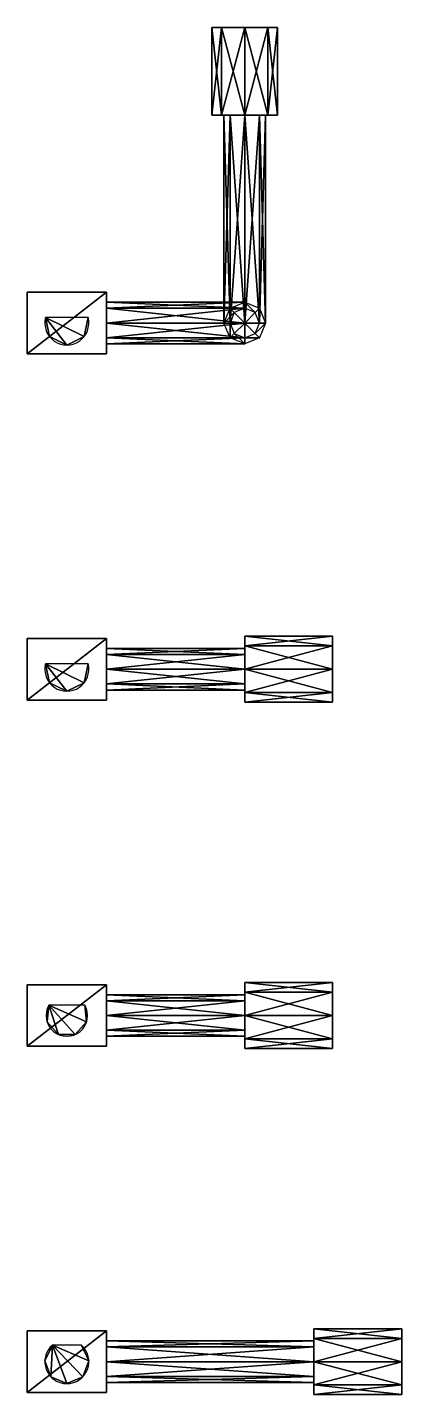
# Model space of a CAD drawing. Extents: x 0 to 254, y -5 to 200.
# Drawn here: x 200 to 254.1, y -4.8 to 192.7 of the extents above; entities that cross this region are included whole.
import ezdxf

# ---------------------------------------------------------------- set-up
doc = ezdxf.new("R2010")
doc.units = 0
doc.layers.get('0').update_dxf_attribs({"linetype": 'CONTINUOUS'})

msp = doc.modelspace()

# ---------------------------------------------------------------- linework, layer by layer
for p, q in [((208.791426, 150.785, 57), (202.638574, 150.785, 57)), ((208.791426, 100.785, 57), (202.638574, 100.785, 57)), ((208.313076, 51.5, 57), (203.116924, 51.5, 57)), ((207.810805, 2.385, 57), (203.619195, 2.385, 57))]:
    msp.add_line(p, q)
for points in [[(200, 145.555, 57), (211.43, 145.555, 57), (211.43, 154.445, 57), (200, 154.445, 57), (200, 145.555, 57)], [(200, 95.555, 57), (211.43, 95.555, 57), (211.43, 104.445, 57), (200, 104.445, 57), (200, 95.555, 57)], [(200, 45.555, 57), (211.43, 45.555, 57), (211.43, 54.445, 57), (200, 54.445, 57), (200, 45.555, 57)], [(200, -4.445, 57), (211.43, -4.445, 57), (211.43, 4.445, 57), (200, 4.445, 57), (200, -4.445, 57)]]:
    msp.add_polyline3d(points)
at = {"extrusion": (0, 1, 0)}
for centre, radius in [((-231.43, 60, 180), 4.7625), ((-231.43, 60, 150), 3)]:
    msp.add_circle(centre, radius, dxfattribs=at)
at = {"extrusion": (1, 0, 0)}
for centre, radius in [((150, 60, 211.43), 3), ((100, 60, 231.43), 4.7625), ((100, 60, 211.43), 3), ((50, 60, 231.43), 4.7625), ((50, 60, 211.43), 3), ((0, 60, 241.43), 4.7625), ((0, 60, 211.43), 3)]:
    msp.add_circle(centre, radius, dxfattribs=at)
for centre, radius, start, end in [((205.715, 150, 57), 3.175, 165.685508, 14.314492), ((205.715, 100, 57), 3.175, 165.685508, 14.314492), ((205.715, 50, 57), 3, 150, 30), ((205.715, 0, 57), 3.175, 131.307208, 48.692792)]:
    msp.add_arc(centre, radius, start, end)
for points in [[(228.062404, 180, 56.632404), (228.062404, 192.7, 56.632404), (226.6675, 180, 60)], [(226.6675, 180, 60), (228.062404, 192.7, 56.632404), (226.6675, 192.7, 60)], [(226.6675, 180, 60), (226.6675, 192.7, 60), (228.062404, 180, 63.367596)], [(228.062404, 180, 63.367596), (226.6675, 192.7, 60), (228.062404, 192.7, 63.367596)], [(236.1925, 192.7, 60), (228.062404, 192.7, 56.632404), (226.6675, 192.7, 60)], [(236.1925, 192.7, 60), (226.6675, 192.7, 60), (228.062404, 192.7, 63.367596)], [(231.43, 180, 55.2375), (231.43, 192.7, 55.2375), (228.062404, 180, 56.632404)], [(228.062404, 180, 56.632404), (231.43, 192.7, 55.2375), (228.062404, 192.7, 56.632404)], [(228.062404, 180, 63.367596), (228.062404, 192.7, 63.367596), (231.43, 180, 64.7625)], [(231.43, 180, 64.7625), (228.062404, 192.7, 63.367596), (231.43, 192.7, 64.7625)], [(236.1925, 192.7, 60), (231.43, 192.7, 55.2375), (228.062404, 192.7, 56.632404)], [(236.1925, 192.7, 60), (228.062404, 192.7, 63.367596), (231.43, 192.7, 64.7625)], [(234.797596, 180, 56.632404), (234.797596, 192.7, 56.632404), (231.43, 180, 55.2375)], [(231.43, 180, 55.2375), (234.797596, 192.7, 56.632404), (231.43, 192.7, 55.2375)], [(231.43, 180, 64.7625), (231.43, 192.7, 64.7625), (234.797596, 180, 63.367596)], [(234.797596, 180, 63.367596), (231.43, 192.7, 64.7625), (234.797596, 192.7, 63.367596)], [(236.1925, 192.7, 60), (234.797596, 192.7, 56.632404), (231.43, 192.7, 55.2375)], [(236.1925, 192.7, 60), (231.43, 192.7, 64.7625), (234.797596, 192.7, 63.367596)], [(236.1925, 180, 60), (236.1925, 192.7, 60), (234.797596, 180, 56.632404)], [(234.797596, 180, 56.632404), (236.1925, 192.7, 60), (234.797596, 192.7, 56.632404)], [(234.797596, 180, 63.367596), (234.797596, 192.7, 63.367596), (236.1925, 180, 60)], [(236.1925, 180, 60), (234.797596, 192.7, 63.367596), (236.1925, 192.7, 60)], [(236.1925, 192.7, 60), (234.797596, 192.7, 63.367596), (236.1925, 192.7, 60)], [(236.1925, 180, 60), (228.062404, 180, 56.632404), (226.6675, 180, 60)], [(236.1925, 180, 60), (226.6675, 180, 60), (228.062404, 180, 63.367596)], [(236.1925, 180, 60), (231.43, 180, 55.2375), (228.062404, 180, 56.632404)], [(236.1925, 180, 60), (228.062404, 180, 63.367596), (231.43, 180, 64.7625)], [(229.30868, 150, 57.87868), (229.30868, 180, 57.87868), (228.43, 150, 60)], [(228.43, 150, 60), (229.30868, 180, 57.87868), (228.43, 180, 60)], [(228.43, 150, 60), (228.43, 180, 60), (229.30868, 150, 62.12132)], [(229.30868, 150, 62.12132), (228.43, 180, 60), (229.30868, 180, 62.12132)], [(234.43, 180, 60), (229.30868, 180, 57.87868), (228.43, 180, 60)], [(234.43, 180, 60), (228.43, 180, 60), (229.30868, 180, 62.12132)], [(231.43, 150, 57), (231.43, 180, 57), (229.30868, 150, 57.87868)], [(229.30868, 150, 57.87868), (231.43, 180, 57), (229.30868, 180, 57.87868)], [(229.30868, 150, 62.12132), (229.30868, 180, 62.12132), (231.43, 150, 63)], [(231.43, 150, 63), (229.30868, 180, 62.12132), (231.43, 180, 63)], [(234.43, 180, 60), (231.43, 180, 57), (229.30868, 180, 57.87868)], [(234.43, 180, 60), (229.30868, 180, 62.12132), (231.43, 180, 63)], [(233.55132, 150, 57.87868), (233.55132, 180, 57.87868), (231.43, 150, 57)], [(231.43, 150, 57), (233.55132, 180, 57.87868), (231.43, 180, 57)], [(231.43, 150, 63), (231.43, 180, 63), (233.55132, 150, 62.12132)], [(233.55132, 150, 62.12132), (231.43, 180, 63), (233.55132, 180, 62.12132)], [(234.43, 180, 60), (233.55132, 180, 57.87868), (231.43, 180, 57)], [(234.43, 180, 60), (231.43, 180, 63), (233.55132, 180, 62.12132)], [(236.1925, 180, 60), (234.797596, 180, 56.632404), (231.43, 180, 55.2375)], [(236.1925, 180, 60), (231.43, 180, 64.7625), (234.797596, 180, 63.367596)], [(234.43, 150, 60), (234.43, 180, 60), (233.55132, 150, 57.87868)], [(233.55132, 150, 57.87868), (234.43, 180, 60), (233.55132, 180, 57.87868)], [(233.55132, 150, 62.12132), (233.55132, 180, 62.12132), (234.43, 150, 60)], [(234.43, 150, 60), (233.55132, 180, 62.12132), (234.43, 180, 60)], [(234.43, 180, 60), (233.55132, 180, 62.12132), (234.43, 180, 60)], [(236.1925, 180, 60), (234.797596, 180, 63.367596), (236.1925, 180, 60)], [(200, 145.555, 57), (211.43, 145.555, 57), (211.43, 154.445, 57)], [(200, 145.555, 57), (211.43, 154.445, 57), (200, 154.445, 57)], [(200, 145.555, 57), (200, 154.445, 57), (200, 145.555, 57)], [(211.43, 154.445, 57), (211.43, 154.445, 63), (200, 154.445, 57)], [(200, 154.445, 57), (211.43, 154.445, 63), (200, 154.445, 63)], [(200, 154.445, 57), (200, 154.445, 63), (200, 145.555, 57)], [(200, 145.555, 57), (200, 154.445, 63), (200, 145.555, 63)], [(200, 145.555, 63), (211.43, 145.555, 63), (211.43, 154.445, 63)], [(200, 145.555, 63), (211.43, 154.445, 63), (200, 154.445, 63)], [(200, 145.555, 63), (200, 154.445, 63), (200, 145.555, 63)], [(211.43, 145.555, 57), (211.43, 145.555, 63), (211.43, 154.445, 57)], [(211.43, 154.445, 57), (211.43, 145.555, 63), (211.43, 154.445, 63)], [(211.43, 153, 60), (211.43, 152.12132, 62.12132), (211.43, 150, 63)], [(211.43, 153, 60), (211.43, 150, 63), (211.43, 147.87868, 62.12132)], [(211.43, 153, 60), (211.43, 147.87868, 62.12132), (211.43, 147, 60)], [(211.43, 153, 60), (211.43, 147, 60), (211.43, 147.87868, 57.87868)], [(211.43, 153, 60), (211.43, 147.87868, 57.87868), (211.43, 150, 57)], [(211.43, 153, 60), (211.43, 150, 57), (211.43, 152.12132, 57.87868)], [(211.43, 153, 60), (211.43, 152.12132, 57.87868), (211.43, 153, 60)], [(211.43, 153, 60), (231.43, 153, 60), (211.43, 152.12132, 62.12132)], [(211.43, 152.12132, 62.12132), (231.43, 153, 60), (231.43, 152.12132, 62.12132)], [(211.43, 152.12132, 57.87868), (231.43, 152.12132, 57.87868), (211.43, 153, 60)], [(211.43, 153, 60), (231.43, 152.12132, 57.87868), (231.43, 153, 60)], [(211.43, 152.12132, 62.12132), (231.43, 152.12132, 62.12132), (211.43, 150, 63)], [(211.43, 150, 63), (231.43, 152.12132, 62.12132), (231.43, 150, 63)], [(211.43, 150, 57), (231.43, 150, 57), (211.43, 152.12132, 57.87868)], [(211.43, 152.12132, 57.87868), (231.43, 150, 57), (231.43, 152.12132, 57.87868)], [(229.30868, 152.12132, 60), (229.93, 151.5, 62.12132), (228.43, 150, 60)], [(229.30868, 152.12132, 60), (229.93, 151.5, 57.87868), (228.43, 150, 60)], [(231.43, 153, 60), (231.43, 152.12132, 62.12132), (229.30868, 152.12132, 60)], [(231.43, 153, 60), (231.43, 152.12132, 57.87868), (229.30868, 152.12132, 60)], [(229.30868, 152.12132, 60), (231.43, 152.12132, 62.12132), (229.93, 151.5, 62.12132)], [(229.30868, 152.12132, 60), (231.43, 152.12132, 57.87868), (229.93, 151.5, 57.87868)], [(231.43, 150, 63), (231.43, 152.12132, 62.12132), (229.93, 151.5, 62.12132)], [(231.43, 150, 57), (231.43, 152.12132, 57.87868), (229.93, 151.5, 57.87868)], [(231.43, 153, 60), (231.43, 152.12132, 62.12132), (231.43, 150, 63)], [(231.43, 153, 60), (231.43, 150, 63), (231.43, 147.87868, 62.12132)], [(231.43, 153, 60), (231.43, 147.87868, 62.12132), (231.43, 147, 60)], [(231.43, 153, 60), (231.43, 147, 60), (231.43, 147.87868, 57.87868)], [(231.43, 153, 60), (231.43, 147.87868, 57.87868), (231.43, 150, 57)], [(231.43, 153, 60), (231.43, 150, 57), (231.43, 152.12132, 57.87868)], [(231.43, 153, 60), (231.43, 152.12132, 57.87868), (231.43, 153, 60)], [(233.55132, 152.12132, 60), (232.93, 151.5, 62.12132), (231.43, 153, 60)], [(231.43, 153, 60), (232.93, 151.5, 62.12132), (231.43, 152.12132, 62.12132)], [(233.55132, 152.12132, 60), (232.93, 151.5, 57.87868), (231.43, 153, 60)], [(231.43, 153, 60), (232.93, 151.5, 57.87868), (231.43, 152.12132, 57.87868)], [(231.43, 150, 63), (232.93, 151.5, 62.12132), (231.43, 152.12132, 62.12132)], [(231.43, 150, 57), (232.93, 151.5, 57.87868), (231.43, 152.12132, 57.87868)], [(233.55132, 152.12132, 60), (233.55132, 150, 62.12132), (232.93, 151.5, 62.12132)], [(233.55132, 152.12132, 60), (233.55132, 150, 57.87868), (232.93, 151.5, 57.87868)], [(234.43, 150, 60), (233.55132, 150, 62.12132), (233.55132, 152.12132, 60)], [(234.43, 150, 60), (233.55132, 150, 57.87868), (233.55132, 152.12132, 60)], [(202.638574, 150.785, 57), (203.207711, 148.052149, 57), (205.715, 146.825, 57)], [(202.638574, 150.785, 57), (205.715, 146.825, 57), (208.222289, 148.052149, 57)], [(202.638574, 150.785, 57), (208.222289, 148.052149, 57), (208.791426, 150.785, 57)], [(202.638574, 150.785, 57), (202.638574, 150.785, 63), (203.207711, 148.052149, 57)], [(203.207711, 148.052149, 57), (202.638574, 150.785, 63), (203.207711, 148.052149, 63)], [(202.638574, 150.785, 63), (203.207711, 148.052149, 63), (205.715, 146.825, 63)], [(202.638574, 150.785, 63), (205.715, 146.825, 63), (208.222289, 148.052149, 63)], [(202.638574, 150.785, 63), (208.222289, 148.052149, 63), (208.791426, 150.785, 63)], [(208.222289, 148.052149, 57), (208.222289, 148.052149, 63), (208.791426, 150.785, 57)], [(208.791426, 150.785, 57), (208.222289, 148.052149, 63), (208.791426, 150.785, 63)], [(228.43, 150, 60), (229.93, 151.5, 62.12132), (229.30868, 150, 62.12132)], [(228.43, 150, 60), (229.93, 151.5, 57.87868), (229.30868, 150, 57.87868)], [(231.43, 150, 63), (229.93, 151.5, 62.12132), (229.30868, 150, 62.12132)], [(231.43, 150, 57), (229.93, 151.5, 57.87868), (229.30868, 150, 57.87868)], [(231.43, 150, 63), (233.55132, 150, 62.12132), (232.93, 151.5, 62.12132)], [(231.43, 150, 57), (233.55132, 150, 57.87868), (232.93, 151.5, 57.87868)], [(211.43, 150, 63), (231.43, 150, 63), (211.43, 147.87868, 62.12132)], [(211.43, 147.87868, 62.12132), (231.43, 150, 63), (231.43, 147.87868, 62.12132)], [(211.43, 147.87868, 57.87868), (231.43, 147.87868, 57.87868), (211.43, 150, 57)], [(211.43, 150, 57), (231.43, 147.87868, 57.87868), (231.43, 150, 57)], [(228.43, 150, 60), (229.30868, 150, 62.12132), (229.30868, 147.87868, 60)], [(228.43, 150, 60), (229.30868, 150, 57.87868), (229.30868, 147.87868, 60)], [(234.43, 150, 60), (229.30868, 150, 57.87868), (228.43, 150, 60)], [(234.43, 150, 60), (228.43, 150, 60), (229.30868, 150, 62.12132)], [(231.43, 150, 63), (229.30868, 150, 62.12132), (229.93, 148.5, 62.12132)], [(231.43, 150, 57), (229.30868, 150, 57.87868), (229.93, 148.5, 57.87868)], [(229.30868, 147.87868, 60), (229.30868, 150, 62.12132), (229.93, 148.5, 62.12132)], [(229.30868, 147.87868, 60), (229.30868, 150, 57.87868), (229.93, 148.5, 57.87868)], [(234.43, 150, 60), (231.43, 150, 57), (229.30868, 150, 57.87868)], [(234.43, 150, 60), (229.30868, 150, 62.12132), (231.43, 150, 63)], [(229.30868, 147.87868, 60), (229.93, 148.5, 62.12132), (231.43, 147, 60)], [(229.30868, 147.87868, 60), (229.93, 148.5, 57.87868), (231.43, 147, 60)], [(231.43, 150, 63), (229.93, 148.5, 62.12132), (231.43, 147.87868, 62.12132)], [(231.43, 150, 57), (229.93, 148.5, 57.87868), (231.43, 147.87868, 57.87868)], [(231.43, 147, 60), (229.93, 148.5, 62.12132), (231.43, 147.87868, 62.12132)], [(231.43, 147, 60), (229.93, 148.5, 57.87868), (231.43, 147.87868, 57.87868)], [(231.43, 150, 63), (231.43, 147.87868, 62.12132), (232.93, 148.5, 62.12132)], [(231.43, 150, 57), (231.43, 147.87868, 57.87868), (232.93, 148.5, 57.87868)], [(234.43, 150, 60), (233.55132, 150, 57.87868), (231.43, 150, 57)], [(234.43, 150, 60), (231.43, 150, 63), (233.55132, 150, 62.12132)], [(233.55132, 147.87868, 60), (231.43, 147.87868, 62.12132), (232.93, 148.5, 62.12132)], [(233.55132, 147.87868, 60), (231.43, 147.87868, 57.87868), (232.93, 148.5, 57.87868)], [(233.55132, 147.87868, 60), (232.93, 148.5, 62.12132), (234.43, 150, 60)], [(234.43, 150, 60), (232.93, 148.5, 62.12132), (233.55132, 150, 62.12132)], [(233.55132, 147.87868, 60), (232.93, 148.5, 57.87868), (234.43, 150, 60)], [(234.43, 150, 60), (232.93, 148.5, 57.87868), (233.55132, 150, 57.87868)], [(234.43, 150, 60), (233.55132, 150, 62.12132), (234.43, 150, 60)], [(203.207711, 148.052149, 57), (203.207711, 148.052149, 63), (205.715, 146.825, 57)], [(205.715, 146.825, 57), (203.207711, 148.052149, 63), (205.715, 146.825, 63)], [(205.715, 146.825, 57), (205.715, 146.825, 63), (208.222289, 148.052149, 57)], [(208.222289, 148.052149, 57), (205.715, 146.825, 63), (208.222289, 148.052149, 63)], [(211.43, 147.87868, 62.12132), (231.43, 147.87868, 62.12132), (211.43, 147, 60)], [(211.43, 147, 60), (231.43, 147.87868, 62.12132), (231.43, 147, 60)], [(211.43, 147, 60), (231.43, 147, 60), (211.43, 147.87868, 57.87868)], [(211.43, 147.87868, 57.87868), (231.43, 147, 60), (231.43, 147.87868, 57.87868)], [(231.43, 147, 60), (231.43, 147.87868, 62.12132), (233.55132, 147.87868, 60)], [(231.43, 147, 60), (231.43, 147.87868, 57.87868), (233.55132, 147.87868, 60)], [(200, 145.555, 57), (200, 145.555, 63), (211.43, 145.555, 57)], [(211.43, 145.555, 57), (200, 145.555, 63), (211.43, 145.555, 63)], [(231.43, 104.7625, 60), (231.43, 103.367596, 63.367596), (231.43, 100, 64.7625)], [(231.43, 104.7625, 60), (231.43, 100, 64.7625), (231.43, 96.632404, 63.367596)], [(231.43, 104.7625, 60), (231.43, 96.632404, 63.367596), (231.43, 95.2375, 60)], [(231.43, 104.7625, 60), (231.43, 95.2375, 60), (231.43, 96.632404, 56.632404)], [(231.43, 104.7625, 60), (231.43, 96.632404, 56.632404), (231.43, 100, 55.2375)], [(231.43, 104.7625, 60), (231.43, 100, 55.2375), (231.43, 103.367596, 56.632404)], [(231.43, 104.7625, 60), (231.43, 103.367596, 56.632404), (231.43, 104.7625, 60)], [(231.43, 104.7625, 60), (244.13, 104.7625, 60), (231.43, 103.367596, 63.367596)], [(231.43, 103.367596, 63.367596), (244.13, 104.7625, 60), (244.13, 103.367596, 63.367596)], [(231.43, 103.367596, 56.632404), (244.13, 103.367596, 56.632404), (231.43, 104.7625, 60)], [(231.43, 104.7625, 60), (244.13, 103.367596, 56.632404), (244.13, 104.7625, 60)], [(244.13, 104.7625, 60), (244.13, 103.367596, 63.367596), (244.13, 100, 64.7625)], [(244.13, 104.7625, 60), (244.13, 100, 64.7625), (244.13, 96.632404, 63.367596)], [(244.13, 104.7625, 60), (244.13, 96.632404, 63.367596), (244.13, 95.2375, 60)], [(244.13, 104.7625, 60), (244.13, 95.2375, 60), (244.13, 96.632404, 56.632404)], [(244.13, 104.7625, 60), (244.13, 96.632404, 56.632404), (244.13, 100, 55.2375)], [(244.13, 104.7625, 60), (244.13, 100, 55.2375), (244.13, 103.367596, 56.632404)], [(244.13, 104.7625, 60), (244.13, 103.367596, 56.632404), (244.13, 104.7625, 60)], [(200, 95.555, 57), (211.43, 95.555, 57), (211.43, 104.445, 57)], [(200, 95.555, 57), (211.43, 104.445, 57), (200, 104.445, 57)], [(200, 95.555, 57), (200, 104.445, 57), (200, 95.555, 57)], [(211.43, 104.445, 57), (211.43, 104.445, 63), (200, 104.445, 57)], [(200, 104.445, 57), (211.43, 104.445, 63), (200, 104.445, 63)], [(200, 104.445, 57), (200, 104.445, 63), (200, 95.555, 57)], [(200, 95.555, 57), (200, 104.445, 63), (200, 95.555, 63)], [(200, 95.555, 63), (211.43, 95.555, 63), (211.43, 104.445, 63)], [(200, 95.555, 63), (211.43, 104.445, 63), (200, 104.445, 63)], [(200, 95.555, 63), (200, 104.445, 63), (200, 95.555, 63)], [(211.43, 95.555, 57), (211.43, 95.555, 63), (211.43, 104.445, 57)], [(211.43, 104.445, 57), (211.43, 95.555, 63), (211.43, 104.445, 63)], [(211.43, 103, 60), (211.43, 102.12132, 62.12132), (211.43, 100, 63)], [(211.43, 103, 60), (211.43, 100, 63), (211.43, 97.87868, 62.12132)], [(211.43, 103, 60), (211.43, 97.87868, 62.12132), (211.43, 97, 60)], [(211.43, 103, 60), (211.43, 97, 60), (211.43, 97.87868, 57.87868)], [(211.43, 103, 60), (211.43, 97.87868, 57.87868), (211.43, 100, 57)], [(211.43, 103, 60), (211.43, 100, 57), (211.43, 102.12132, 57.87868)], [(211.43, 103, 60), (211.43, 102.12132, 57.87868), (211.43, 103, 60)], [(211.43, 103, 60), (231.43, 103, 60), (211.43, 102.12132, 62.12132)], [(211.43, 102.12132, 62.12132), (231.43, 103, 60), (231.43, 102.12132, 62.12132)], [(211.43, 102.12132, 57.87868), (231.43, 102.12132, 57.87868), (211.43, 103, 60)], [(211.43, 103, 60), (231.43, 102.12132, 57.87868), (231.43, 103, 60)], [(231.43, 103.367596, 63.367596), (244.13, 103.367596, 63.367596), (231.43, 100, 64.7625)], [(231.43, 100, 64.7625), (244.13, 103.367596, 63.367596), (244.13, 100, 64.7625)], [(231.43, 100, 55.2375), (244.13, 100, 55.2375), (231.43, 103.367596, 56.632404)], [(231.43, 103.367596, 56.632404), (244.13, 100, 55.2375), (244.13, 103.367596, 56.632404)], [(231.43, 103, 60), (231.43, 102.12132, 62.12132), (231.43, 100, 63)], [(231.43, 103, 60), (231.43, 100, 63), (231.43, 97.87868, 62.12132)], [(231.43, 103, 60), (231.43, 97.87868, 62.12132), (231.43, 97, 60)], [(231.43, 103, 60), (231.43, 97, 60), (231.43, 97.87868, 57.87868)], [(231.43, 103, 60), (231.43, 97.87868, 57.87868), (231.43, 100, 57)], [(231.43, 103, 60), (231.43, 100, 57), (231.43, 102.12132, 57.87868)], [(231.43, 103, 60), (231.43, 102.12132, 57.87868), (231.43, 103, 60)], [(202.638574, 100.785, 57), (203.207711, 98.052149, 57), (205.715, 96.825, 57)], [(202.638574, 100.785, 57), (205.715, 96.825, 57), (208.222289, 98.052149, 57)], [(202.638574, 100.785, 57), (208.222289, 98.052149, 57), (208.791426, 100.785, 57)], [(202.638574, 100.785, 57), (202.638574, 100.785, 63), (203.207711, 98.052149, 57)], [(203.207711, 98.052149, 57), (202.638574, 100.785, 63), (203.207711, 98.052149, 63)], [(202.638574, 100.785, 63), (203.207711, 98.052149, 63), (205.715, 96.825, 63)], [(202.638574, 100.785, 63), (205.715, 96.825, 63), (208.222289, 98.052149, 63)], [(202.638574, 100.785, 63), (208.222289, 98.052149, 63), (208.791426, 100.785, 63)], [(208.222289, 98.052149, 57), (208.222289, 98.052149, 63), (208.791426, 100.785, 57)], [(208.791426, 100.785, 57), (208.222289, 98.052149, 63), (208.791426, 100.785, 63)], [(211.43, 102.12132, 62.12132), (231.43, 102.12132, 62.12132), (211.43, 100, 63)], [(211.43, 100, 63), (231.43, 102.12132, 62.12132), (231.43, 100, 63)], [(211.43, 100, 57), (231.43, 100, 57), (211.43, 102.12132, 57.87868)], [(211.43, 102.12132, 57.87868), (231.43, 100, 57), (231.43, 102.12132, 57.87868)], [(211.43, 100, 63), (231.43, 100, 63), (211.43, 97.87868, 62.12132)], [(211.43, 97.87868, 62.12132), (231.43, 100, 63), (231.43, 97.87868, 62.12132)], [(211.43, 97.87868, 57.87868), (231.43, 97.87868, 57.87868), (211.43, 100, 57)], [(211.43, 100, 57), (231.43, 97.87868, 57.87868), (231.43, 100, 57)], [(231.43, 100, 64.7625), (244.13, 100, 64.7625), (231.43, 96.632404, 63.367596)], [(231.43, 96.632404, 63.367596), (244.13, 100, 64.7625), (244.13, 96.632404, 63.367596)], [(231.43, 96.632404, 56.632404), (244.13, 96.632404, 56.632404), (231.43, 100, 55.2375)], [(231.43, 100, 55.2375), (244.13, 96.632404, 56.632404), (244.13, 100, 55.2375)], [(203.207711, 98.052149, 57), (203.207711, 98.052149, 63), (205.715, 96.825, 57)], [(205.715, 96.825, 57), (203.207711, 98.052149, 63), (205.715, 96.825, 63)], [(205.715, 96.825, 57), (205.715, 96.825, 63), (208.222289, 98.052149, 57)], [(208.222289, 98.052149, 57), (205.715, 96.825, 63), (208.222289, 98.052149, 63)], [(211.43, 97.87868, 62.12132), (231.43, 97.87868, 62.12132), (211.43, 97, 60)], [(211.43, 97, 60), (231.43, 97.87868, 62.12132), (231.43, 97, 60)], [(211.43, 97, 60), (231.43, 97, 60), (211.43, 97.87868, 57.87868)], [(211.43, 97.87868, 57.87868), (231.43, 97, 60), (231.43, 97.87868, 57.87868)], [(200, 95.555, 57), (200, 95.555, 63), (211.43, 95.555, 57)], [(211.43, 95.555, 57), (200, 95.555, 63), (211.43, 95.555, 63)], [(231.43, 96.632404, 63.367596), (244.13, 96.632404, 63.367596), (231.43, 95.2375, 60)], [(231.43, 95.2375, 60), (244.13, 96.632404, 63.367596), (244.13, 95.2375, 60)], [(231.43, 95.2375, 60), (244.13, 95.2375, 60), (231.43, 96.632404, 56.632404)], [(231.43, 96.632404, 56.632404), (244.13, 95.2375, 60), (244.13, 96.632404, 56.632404)], [(200, 45.555, 57), (211.43, 45.555, 57), (211.43, 54.445, 57)], [(200, 45.555, 57), (211.43, 54.445, 57), (200, 54.445, 57)], [(200, 45.555, 57), (200, 54.445, 57), (200, 45.555, 57)], [(211.43, 54.445, 57), (211.43, 54.445, 63), (200, 54.445, 57)], [(200, 54.445, 57), (211.43, 54.445, 63), (200, 54.445, 63)], [(200, 54.445, 57), (200, 54.445, 63), (200, 45.555, 57)], [(200, 45.555, 57), (200, 54.445, 63), (200, 45.555, 63)], [(200, 45.555, 63), (211.43, 45.555, 63), (211.43, 54.445, 63)], [(200, 45.555, 63), (211.43, 54.445, 63), (200, 54.445, 63)], [(200, 45.555, 63), (200, 54.445, 63), (200, 45.555, 63)], [(211.43, 45.555, 57), (211.43, 45.555, 63), (211.43, 54.445, 57)], [(211.43, 54.445, 57), (211.43, 45.555, 63), (211.43, 54.445, 63)], [(231.43, 54.7625, 60), (231.43, 53.367596, 63.367596), (231.43, 50, 64.7625)], [(231.43, 54.7625, 60), (231.43, 50, 64.7625), (231.43, 46.632404, 63.367596)], [(231.43, 54.7625, 60), (231.43, 46.632404, 63.367596), (231.43, 45.2375, 60)], [(231.43, 54.7625, 60), (231.43, 45.2375, 60), (231.43, 46.632404, 56.632404)], [(231.43, 54.7625, 60), (231.43, 46.632404, 56.632404), (231.43, 50, 55.2375)], [(231.43, 54.7625, 60), (231.43, 50, 55.2375), (231.43, 53.367596, 56.632404)], [(231.43, 54.7625, 60), (231.43, 53.367596, 56.632404), (231.43, 54.7625, 60)], [(231.43, 54.7625, 60), (244.13, 54.7625, 60), (231.43, 53.367596, 63.367596)], [(231.43, 53.367596, 63.367596), (244.13, 54.7625, 60), (244.13, 53.367596, 63.367596)], [(231.43, 53.367596, 56.632404), (244.13, 53.367596, 56.632404), (231.43, 54.7625, 60)], [(231.43, 54.7625, 60), (244.13, 53.367596, 56.632404), (244.13, 54.7625, 60)], [(231.43, 53.367596, 63.367596), (244.13, 53.367596, 63.367596), (231.43, 50, 64.7625)], [(231.43, 50, 64.7625), (244.13, 53.367596, 63.367596), (244.13, 50, 64.7625)], [(231.43, 50, 55.2375), (244.13, 50, 55.2375), (231.43, 53.367596, 56.632404)], [(231.43, 53.367596, 56.632404), (244.13, 50, 55.2375), (244.13, 53.367596, 56.632404)], [(244.13, 54.7625, 60), (244.13, 53.367596, 63.367596), (244.13, 50, 64.7625)], [(244.13, 54.7625, 60), (244.13, 50, 64.7625), (244.13, 46.632404, 63.367596)], [(244.13, 54.7625, 60), (244.13, 46.632404, 63.367596), (244.13, 45.2375, 60)], [(244.13, 54.7625, 60), (244.13, 45.2375, 60), (244.13, 46.632404, 56.632404)], [(244.13, 54.7625, 60), (244.13, 46.632404, 56.632404), (244.13, 50, 55.2375)], [(244.13, 54.7625, 60), (244.13, 50, 55.2375), (244.13, 53.367596, 56.632404)], [(244.13, 54.7625, 60), (244.13, 53.367596, 56.632404), (244.13, 54.7625, 60)], [(203.116924, 51.5, 57), (202.86183, 49.072949, 57), (204.49479, 47.259364, 57)], [(203.116924, 51.5, 57), (203.116924, 51.5, 63), (202.86183, 49.072949, 57)], [(202.86183, 49.072949, 57), (203.116924, 51.5, 63), (202.86183, 49.072949, 63)], [(203.116924, 51.5, 63), (202.86183, 49.072949, 63), (204.49479, 47.259364, 63)], [(203.116924, 51.5, 57), (204.49479, 47.259364, 57), (206.93521, 47.259364, 57)], [(203.116924, 51.5, 57), (206.93521, 47.259364, 57), (208.56817, 49.072949, 57)], [(203.116924, 51.5, 57), (208.56817, 49.072949, 57), (208.313076, 51.5, 57)], [(203.116924, 51.5, 63), (204.49479, 47.259364, 63), (206.93521, 47.259364, 63)], [(203.116924, 51.5, 63), (206.93521, 47.259364, 63), (208.56817, 49.072949, 63)], [(203.116924, 51.5, 63), (208.56817, 49.072949, 63), (208.313076, 51.5, 63)], [(208.56817, 49.072949, 57), (208.56817, 49.072949, 63), (208.313076, 51.5, 57)], [(208.313076, 51.5, 57), (208.56817, 49.072949, 63), (208.313076, 51.5, 63)], [(211.43, 53, 60), (211.43, 52.12132, 62.12132), (211.43, 50, 63)], [(211.43, 53, 60), (211.43, 50, 63), (211.43, 47.87868, 62.12132)], [(211.43, 53, 60), (211.43, 47.87868, 62.12132), (211.43, 47, 60)], [(211.43, 53, 60), (211.43, 47, 60), (211.43, 47.87868, 57.87868)], [(211.43, 53, 60), (211.43, 47.87868, 57.87868), (211.43, 50, 57)], [(211.43, 53, 60), (211.43, 50, 57), (211.43, 52.12132, 57.87868)], [(211.43, 53, 60), (211.43, 52.12132, 57.87868), (211.43, 53, 60)], [(211.43, 53, 60), (231.43, 53, 60), (211.43, 52.12132, 62.12132)], [(211.43, 52.12132, 62.12132), (231.43, 53, 60), (231.43, 52.12132, 62.12132)], [(211.43, 52.12132, 57.87868), (231.43, 52.12132, 57.87868), (211.43, 53, 60)], [(211.43, 53, 60), (231.43, 52.12132, 57.87868), (231.43, 53, 60)], [(211.43, 52.12132, 62.12132), (231.43, 52.12132, 62.12132), (211.43, 50, 63)], [(211.43, 50, 63), (231.43, 52.12132, 62.12132), (231.43, 50, 63)], [(211.43, 50, 57), (231.43, 50, 57), (211.43, 52.12132, 57.87868)], [(211.43, 52.12132, 57.87868), (231.43, 50, 57), (231.43, 52.12132, 57.87868)], [(231.43, 53, 60), (231.43, 52.12132, 62.12132), (231.43, 50, 63)], [(231.43, 53, 60), (231.43, 50, 63), (231.43, 47.87868, 62.12132)], [(231.43, 53, 60), (231.43, 47.87868, 62.12132), (231.43, 47, 60)], [(231.43, 53, 60), (231.43, 47, 60), (231.43, 47.87868, 57.87868)], [(231.43, 53, 60), (231.43, 47.87868, 57.87868), (231.43, 50, 57)], [(231.43, 53, 60), (231.43, 50, 57), (231.43, 52.12132, 57.87868)], [(231.43, 53, 60), (231.43, 52.12132, 57.87868), (231.43, 53, 60)], [(211.43, 50, 63), (231.43, 50, 63), (211.43, 47.87868, 62.12132)], [(211.43, 47.87868, 62.12132), (231.43, 50, 63), (231.43, 47.87868, 62.12132)], [(211.43, 47.87868, 57.87868), (231.43, 47.87868, 57.87868), (211.43, 50, 57)], [(211.43, 50, 57), (231.43, 47.87868, 57.87868), (231.43, 50, 57)], [(231.43, 50, 64.7625), (244.13, 50, 64.7625), (231.43, 46.632404, 63.367596)], [(231.43, 46.632404, 63.367596), (244.13, 50, 64.7625), (244.13, 46.632404, 63.367596)], [(231.43, 46.632404, 56.632404), (244.13, 46.632404, 56.632404), (231.43, 50, 55.2375)], [(231.43, 50, 55.2375), (244.13, 46.632404, 56.632404), (244.13, 50, 55.2375)], [(202.86183, 49.072949, 57), (202.86183, 49.072949, 63), (204.49479, 47.259364, 57)], [(204.49479, 47.259364, 57), (202.86183, 49.072949, 63), (204.49479, 47.259364, 63)], [(206.93521, 47.259364, 57), (206.93521, 47.259364, 63), (208.56817, 49.072949, 57)], [(208.56817, 49.072949, 57), (206.93521, 47.259364, 63), (208.56817, 49.072949, 63)], [(211.43, 47.87868, 62.12132), (231.43, 47.87868, 62.12132), (211.43, 47, 60)], [(211.43, 47, 60), (231.43, 47.87868, 62.12132), (231.43, 47, 60)], [(211.43, 47, 60), (231.43, 47, 60), (211.43, 47.87868, 57.87868)], [(211.43, 47.87868, 57.87868), (231.43, 47, 60), (231.43, 47.87868, 57.87868)], [(200, 45.555, 57), (200, 45.555, 63), (211.43, 45.555, 57)], [(211.43, 45.555, 57), (200, 45.555, 63), (211.43, 45.555, 63)], [(204.49479, 47.259364, 57), (204.49479, 47.259364, 63), (206.93521, 47.259364, 57)], [(206.93521, 47.259364, 57), (204.49479, 47.259364, 63), (206.93521, 47.259364, 63)], [(231.43, 46.632404, 63.367596), (244.13, 46.632404, 63.367596), (231.43, 45.2375, 60)], [(231.43, 45.2375, 60), (244.13, 46.632404, 63.367596), (244.13, 45.2375, 60)], [(231.43, 45.2375, 60), (244.13, 45.2375, 60), (231.43, 46.632404, 56.632404)], [(231.43, 46.632404, 56.632404), (244.13, 45.2375, 60), (244.13, 46.632404, 56.632404)], [(200, -4.445, 57), (211.43, -4.445, 57), (211.43, 4.445, 57)], [(200, -4.445, 57), (211.43, 4.445, 57), (200, 4.445, 57)], [(200, -4.445, 57), (200, 4.445, 57), (200, -4.445, 57)], [(211.43, 4.445, 57), (211.43, 4.445, 63), (200, 4.445, 57)], [(200, 4.445, 57), (211.43, 4.445, 63), (200, 4.445, 63)], [(200, 4.445, 57), (200, 4.445, 63), (200, -4.445, 57)], [(200, -4.445, 57), (200, 4.445, 63), (200, -4.445, 63)], [(200, -4.445, 63), (211.43, -4.445, 63), (211.43, 4.445, 63)], [(200, -4.445, 63), (211.43, 4.445, 63), (200, 4.445, 63)], [(200, -4.445, 63), (200, 4.445, 63), (200, -4.445, 63)], [(211.43, -4.445, 57), (211.43, -4.445, 63), (211.43, 4.445, 57)], [(211.43, 4.445, 57), (211.43, -4.445, 63), (211.43, 4.445, 63)], [(241.43, 4.7625, 60), (241.43, 3.367596, 63.367596), (241.43, 0, 64.7625)], [(241.43, 4.7625, 60), (241.43, 0, 64.7625), (241.43, -3.367596, 63.367596)], [(241.43, 4.7625, 60), (241.43, -3.367596, 63.367596), (241.43, -4.7625, 60)], [(241.43, 4.7625, 60), (241.43, -4.7625, 60), (241.43, -3.367596, 56.632404)], [(241.43, 4.7625, 60), (241.43, -3.367596, 56.632404), (241.43, 0, 55.2375)], [(241.43, 4.7625, 60), (241.43, 0, 55.2375), (241.43, 3.367596, 56.632404)], [(241.43, 4.7625, 60), (241.43, 3.367596, 56.632404), (241.43, 4.7625, 60)], [(241.43, 4.7625, 60), (254.13, 4.7625, 60), (241.43, 3.367596, 63.367596)], [(241.43, 3.367596, 63.367596), (254.13, 4.7625, 60), (254.13, 3.367596, 63.367596)], [(241.43, 3.367596, 56.632404), (254.13, 3.367596, 56.632404), (241.43, 4.7625, 60)], [(241.43, 4.7625, 60), (254.13, 3.367596, 56.632404), (254.13, 4.7625, 60)], [(254.13, 4.7625, 60), (254.13, 3.367596, 63.367596), (254.13, 0, 64.7625)], [(254.13, 4.7625, 60), (254.13, 0, 64.7625), (254.13, -3.367596, 63.367596)], [(254.13, 4.7625, 60), (254.13, -3.367596, 63.367596), (254.13, -4.7625, 60)], [(254.13, 4.7625, 60), (254.13, -4.7625, 60), (254.13, -3.367596, 56.632404)], [(254.13, 4.7625, 60), (254.13, -3.367596, 56.632404), (254.13, 0, 55.2375)], [(254.13, 4.7625, 60), (254.13, 0, 55.2375), (254.13, 3.367596, 56.632404)], [(254.13, 4.7625, 60), (254.13, 3.367596, 56.632404), (254.13, 4.7625, 60)], [(203.619195, 2.385, 57), (202.54293, 0.13638, 57), (203.422225, -2.196317, 57)], [(203.619195, 2.385, 57), (203.619195, 2.385, 63), (202.54293, 0.13638, 57)], [(202.54293, 0.13638, 57), (203.619195, 2.385, 63), (202.54293, 0.13638, 63)], [(203.619195, 2.385, 63), (202.54293, 0.13638, 63), (203.422225, -2.196317, 63)], [(203.619195, 2.385, 57), (203.422225, -2.196317, 57), (205.715, -3.175, 57)], [(203.619195, 2.385, 63), (203.422225, -2.196317, 63), (205.715, -3.175, 63)], [(203.619195, 2.385, 57), (205.715, -3.175, 57), (208.007775, -2.196317, 57)], [(203.619195, 2.385, 57), (208.007775, -2.196317, 57), (208.88707, 0.13638, 57)], [(203.619195, 2.385, 57), (208.88707, 0.13638, 57), (207.810805, 2.385, 57)], [(203.619195, 2.385, 63), (205.715, -3.175, 63), (208.007775, -2.196317, 63)], [(203.619195, 2.385, 63), (208.007775, -2.196317, 63), (208.88707, 0.13638, 63)], [(203.619195, 2.385, 63), (208.88707, 0.13638, 63), (207.810805, 2.385, 63)], [(208.88707, 0.13638, 57), (208.88707, 0.13638, 63), (207.810805, 2.385, 57)], [(207.810805, 2.385, 57), (208.88707, 0.13638, 63), (207.810805, 2.385, 63)], [(211.43, 3, 60), (211.43, 2.12132, 62.12132), (211.43, 0, 63)], [(211.43, 3, 60), (211.43, 0, 63), (211.43, -2.12132, 62.12132)], [(211.43, 3, 60), (211.43, -2.12132, 62.12132), (211.43, -3, 60)], [(211.43, 3, 60), (211.43, -3, 60), (211.43, -2.12132, 57.87868)], [(211.43, 3, 60), (211.43, -2.12132, 57.87868), (211.43, 0, 57)], [(211.43, 3, 60), (211.43, 0, 57), (211.43, 2.12132, 57.87868)], [(211.43, 3, 60), (211.43, 2.12132, 57.87868), (211.43, 3, 60)], [(211.43, 3, 60), (241.43, 3, 60), (211.43, 2.12132, 62.12132)], [(211.43, 2.12132, 62.12132), (241.43, 3, 60), (241.43, 2.12132, 62.12132)], [(211.43, 2.12132, 57.87868), (241.43, 2.12132, 57.87868), (211.43, 3, 60)], [(211.43, 3, 60), (241.43, 2.12132, 57.87868), (241.43, 3, 60)], [(211.43, 2.12132, 62.12132), (241.43, 2.12132, 62.12132), (211.43, 0, 63)], [(211.43, 0, 63), (241.43, 2.12132, 62.12132), (241.43, 0, 63)], [(211.43, 0, 57), (241.43, 0, 57), (211.43, 2.12132, 57.87868)], [(211.43, 2.12132, 57.87868), (241.43, 0, 57), (241.43, 2.12132, 57.87868)], [(241.43, 3.367596, 63.367596), (254.13, 3.367596, 63.367596), (241.43, 0, 64.7625)], [(241.43, 0, 64.7625), (254.13, 3.367596, 63.367596), (254.13, 0, 64.7625)], [(241.43, 0, 55.2375), (254.13, 0, 55.2375), (241.43, 3.367596, 56.632404)], [(241.43, 3.367596, 56.632404), (254.13, 0, 55.2375), (254.13, 3.367596, 56.632404)], [(241.43, 3, 60), (241.43, 2.12132, 62.12132), (241.43, 0, 63)], [(241.43, 3, 60), (241.43, 0, 63), (241.43, -2.12132, 62.12132)], [(241.43, 3, 60), (241.43, -2.12132, 62.12132), (241.43, -3, 60)], [(241.43, 3, 60), (241.43, -3, 60), (241.43, -2.12132, 57.87868)], [(241.43, 3, 60), (241.43, -2.12132, 57.87868), (241.43, 0, 57)], [(241.43, 3, 60), (241.43, 0, 57), (241.43, 2.12132, 57.87868)], [(241.43, 3, 60), (241.43, 2.12132, 57.87868), (241.43, 3, 60)], [(202.54293, 0.13638, 57), (202.54293, 0.13638, 63), (203.422225, -2.196317, 57)], [(203.422225, -2.196317, 57), (202.54293, 0.13638, 63), (203.422225, -2.196317, 63)], [(208.007775, -2.196317, 57), (208.007775, -2.196317, 63), (208.88707, 0.13638, 57)], [(208.88707, 0.13638, 57), (208.007775, -2.196317, 63), (208.88707, 0.13638, 63)], [(211.43, 0, 63), (241.43, 0, 63), (211.43, -2.12132, 62.12132)], [(211.43, -2.12132, 62.12132), (241.43, 0, 63), (241.43, -2.12132, 62.12132)], [(211.43, -2.12132, 57.87868), (241.43, -2.12132, 57.87868), (211.43, 0, 57)], [(211.43, 0, 57), (241.43, -2.12132, 57.87868), (241.43, 0, 57)], [(241.43, 0, 64.7625), (254.13, 0, 64.7625), (241.43, -3.367596, 63.367596)], [(241.43, -3.367596, 63.367596), (254.13, 0, 64.7625), (254.13, -3.367596, 63.367596)], [(241.43, -3.367596, 56.632404), (254.13, -3.367596, 56.632404), (241.43, 0, 55.2375)], [(241.43, 0, 55.2375), (254.13, -3.367596, 56.632404), (254.13, 0, 55.2375)], [(203.422225, -2.196317, 57), (203.422225, -2.196317, 63), (205.715, -3.175, 57)], [(205.715, -3.175, 57), (203.422225, -2.196317, 63), (205.715, -3.175, 63)], [(205.715, -3.175, 57), (205.715, -3.175, 63), (208.007775, -2.196317, 57)], [(208.007775, -2.196317, 57), (205.715, -3.175, 63), (208.007775, -2.196317, 63)], [(211.43, -2.12132, 62.12132), (241.43, -2.12132, 62.12132), (211.43, -3, 60)], [(211.43, -3, 60), (241.43, -2.12132, 62.12132), (241.43, -3, 60)], [(211.43, -3, 60), (241.43, -3, 60), (211.43, -2.12132, 57.87868)], [(211.43, -2.12132, 57.87868), (241.43, -3, 60), (241.43, -2.12132, 57.87868)], [(241.43, -3.367596, 63.367596), (254.13, -3.367596, 63.367596), (241.43, -4.7625, 60)], [(241.43, -4.7625, 60), (254.13, -3.367596, 63.367596), (254.13, -4.7625, 60)], [(241.43, -4.7625, 60), (254.13, -4.7625, 60), (241.43, -3.367596, 56.632404)], [(241.43, -3.367596, 56.632404), (254.13, -4.7625, 60), (254.13, -3.367596, 56.632404)], [(200, -4.445, 57), (200, -4.445, 63), (211.43, -4.445, 57)], [(211.43, -4.445, 57), (200, -4.445, 63), (211.43, -4.445, 63)]]:
    msp.add_3dface(points)

doc.saveas('drawing.dxf')
